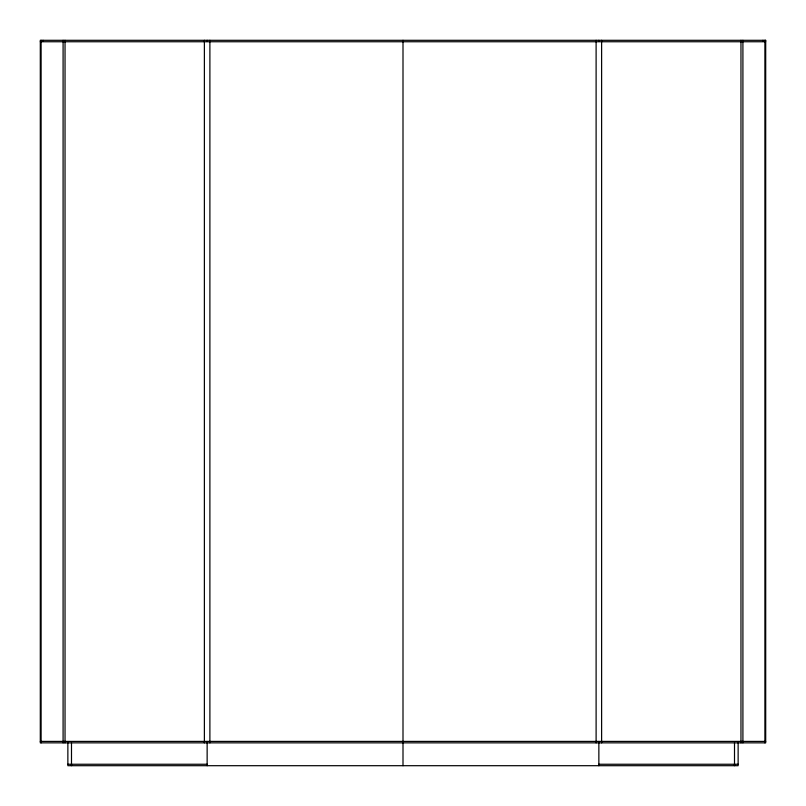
<?xml version="1.0" encoding="UTF-8"?>
<svg xmlns="http://www.w3.org/2000/svg" width="806" height="806" viewBox="0 0 806 806"><rect width="100%" height="100%" fill="white"/><g stroke="black" fill="none" stroke-linecap="round" stroke-linejoin="round"><path stroke-width="1.21" d="M40.3 41.751L765.7 41.751M40.3 741.399L207.092 741.399M207.333 741.399L598.667 741.399M598.908 741.399L765.7 741.399M67.865 764.249L207.142 764.249M598.858 764.249L738.135 764.249M764.894 40.3L764.894 742.85M762.939 40.3L762.939 41.025M742.91 40.3L742.91 742.85M740.966 40.3L740.966 742.85M738.135 742.85L738.135 765.7L67.865 765.7L67.865 742.85M734.508 742.85L734.508 765.7M601.619 40.3L601.619 742.85M598.858 40.3L598.858 41.025M598.858 742.85L598.858 765.7M596.108 40.3L596.108 742.85M403 40.3L403 765.7M209.892 40.3L209.892 742.85M207.142 40.3L207.142 41.025M207.142 742.85L207.142 765.7M204.381 40.3L204.381 742.85M71.492 742.85L71.492 765.7M65.034 40.3L65.034 742.85M63.09 40.3L63.09 742.85M43.061 40.3L43.061 41.025M41.106 40.3L41.106 742.85M765.7 40.3L40.3 40.3L40.3 742.85L765.7 742.85L765.7 40.3"/></g></svg>
